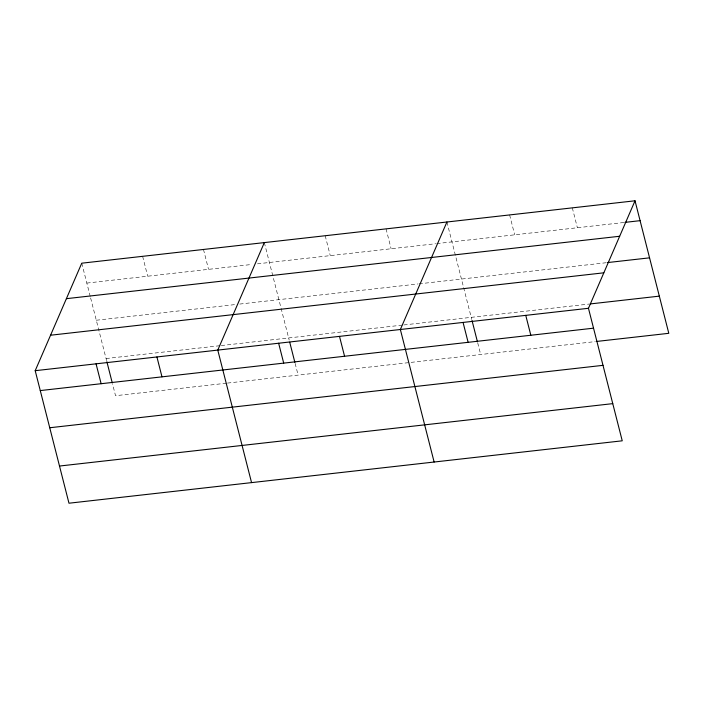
<?xml version="1.0" encoding="UTF-8"?>
<svg xmlns="http://www.w3.org/2000/svg" width="704" height="704" viewBox="0 0 704 704"><rect width="100%" height="100%" fill="white"/><g stroke="black" fill="none" stroke-linecap="round" stroke-linejoin="round"><path stroke-width="0.53" stroke-dasharray="3.52 2.64" d="M86.83 283.078L252.014 264.44M257.453 263.833L435.679 243.725M436.77 243.602L623.876 222.499M96.307 320.241L235.409 304.55M239.756 304.066L417.982 283.958M419.074 283.835L606.32 262.715M106.066 358.538L220.176 345.673M221.258 345.55L402.75 325.072M403.841 324.949L589.054 304.058M226.389 383.205L115.535 395.71L112.561 384.023M227.48 383.082L595.285 341.598M572.317 207.865L577.386 227.744M509.617 214.931L514.686 234.819M446.917 222.006L463.355 286.502M463.628 287.566L471.759 319.475M477.717 342.839L480.691 354.526M386.056 228.87L391.125 248.75M325.195 235.734L330.264 255.614M264.334 242.598L289.186 340.067M295.134 363.431L298.118 375.118M203.482 249.462L208.542 269.35M142.622 256.326L147.69 276.214M81.761 263.19L90.35 296.877M90.622 297.942L106.603 360.659"/><path stroke-width="1.06" d="M635.026 200.79L588.465 308.29L622.239 440.81L68.974 503.21L35.2 370.691L81.761 263.19L635.026 200.79L668.8 333.309L596.367 341.475M264.334 242.598L217.774 350.099L251.557 482.618M446.917 222.006L400.356 329.507L434.13 462.026M624.958 222.376L640.094 220.669M66.396 298.672L619.661 236.262M607.402 262.592L649.563 257.84M50.565 335.218L603.83 272.818M590.137 303.943L659.322 296.138M35.2 370.691L588.465 308.29M40.269 390.579L593.525 328.178M49.746 427.75L603.002 365.341M59.506 466.039L612.762 403.638M525.756 315.366L530.825 335.245M472.032 320.54L477.444 341.774M463.056 322.432L468.125 342.32M339.495 336.371L344.564 356.259M289.722 342.197L294.87 362.375M278.634 343.235L283.703 363.123M156.922 356.963L161.982 376.851M106.876 361.724L112.288 382.967M96.061 363.827L101.13 383.715"/></g></svg>
